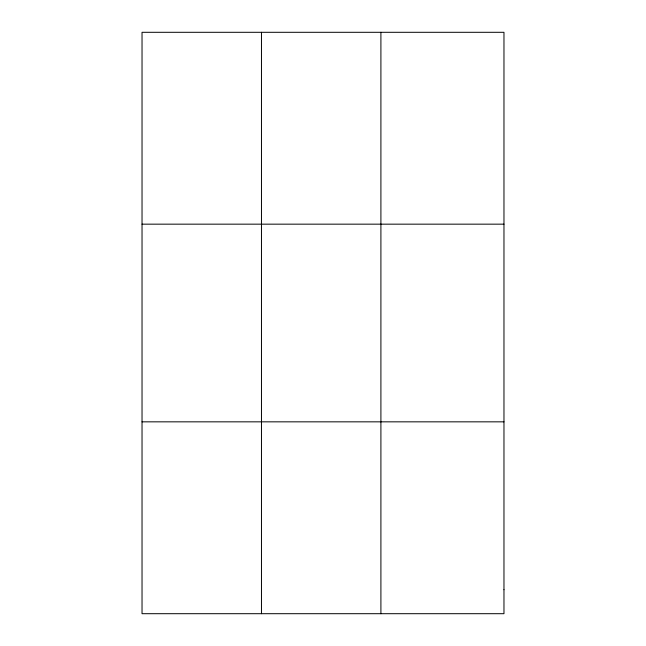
<?xml version="1.0" encoding="UTF-8"?>
<svg xmlns="http://www.w3.org/2000/svg" width="646" height="646" viewBox="0 0 646 646"><rect width="100%" height="100%" fill="white"/><g stroke="black" fill="none" stroke-linecap="round" stroke-linejoin="round"><path stroke-width="0.97" d="M261.469 32.3L261.469 613.7M380.906 32.3L380.906 613.7M142.031 224.162L503.969 224.162M142.031 421.838L503.969 421.838M503.969 589.717L503.969 613.7L142.031 613.7L142.031 32.3L503.969 32.3L503.969 589.717"/></g></svg>
